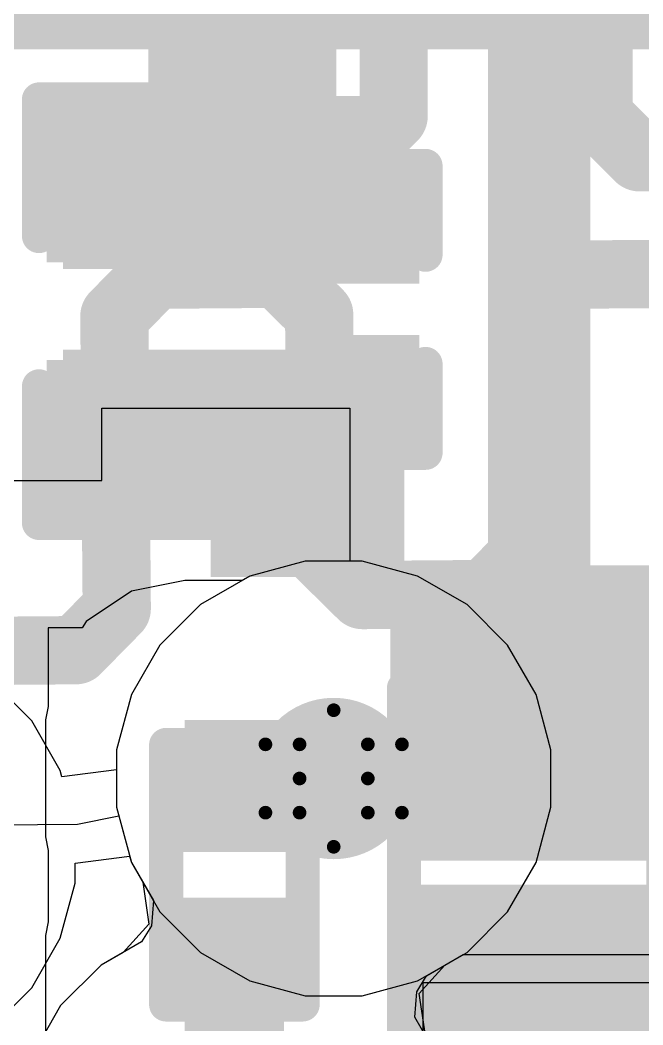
# Model space of a CAD drawing. Header units: inches. Extents: x -3 to 5437, y -3 to 5435.
# Drawn here: x 103.774 to 106.092, y 100.559 to 104.295 of the extents above; entities that cross this region are included whole.
import ezdxf

# ---------------------------------------------------------------- set-up
doc = ezdxf.new("R2010")
doc.units = ezdxf.units.IN
for name, color, linetype in [('Bottom Layer', 5, 'Continuous'), ('Drill Drawing', 1, 'Continuous'), ('GND', 16, 'Continuous'), ('PWR', 76, 'Continuous'), ('Top Layer', 1, 'Continuous'), ('Top Overlay', 2, 'Continuous'), ('Top Paste', 8, 'Continuous'), ('Top Solder', 216, 'Continuous'), ('Via Holes', 16, 'Continuous')]:
    doc.layers.add(name, color=color, linetype=linetype)

# ---------------------------------------------------------------- blocks, each defined once
blk = doc.blocks.new('R___0201_80')
at = {"layer": 'Top Layer'}
for points in [[(-0.41, 0.185), (-0.14, 0.185), (-0.14, -0.185), (-0.41, -0.185)], [(0.14, 0.185), (0.41, 0.185), (0.41, -0.185), (0.14, -0.185)]]:
    blk.add_hatch(color=1, dxfattribs=at).paths.add_polyline_path(points)
at = {"layer": 'Top Paste'}
for points in [[(-0.41, 0.185), (-0.14, 0.185), (-0.14, -0.185), (-0.41, -0.185)], [(0.14, 0.185), (0.41, 0.185), (0.41, -0.185), (0.14, -0.185)]]:
    blk.add_hatch(color=8, dxfattribs=at).paths.add_polyline_path(points)
at = {"layer": 'Top Solder'}
for points in [[(-0.465, 0.24), (-0.085, 0.24), (-0.085, -0.24), (-0.465, -0.24)], [(0.085, 0.24), (0.465, 0.24), (0.465, -0.24), (0.085, -0.24)]]:
    blk.add_hatch(color=216, dxfattribs=at).paths.add_polyline_path(points)
at = {"layer": 'Top Overlay'}
for points in [[(0.4826, 0.254, 0.127, 0.127, 0), (-0.4826, 0.254, 0.127, 0.127, 0)], [(-0.4826, -0.254, 0.127, 0.127, 0), (-0.4826, 0.254, 0.127, 0.127, 0)], [(0.4826, -0.254, 0.127, 0.127, 0), (0.4826, 0.254, 0.127, 0.127, 0)], [(0.4826, -0.254, 0.127, 0.127, 0), (-0.4826, -0.254, 0.127, 0.127, 0)]]:
    blk.add_lwpolyline(points, format="xyseb", dxfattribs=at)
for points in [[(-0.5143, 0.254, 0.0635, 0.0635, 1), (-0.4508, 0.254, 0.0635, 0.0635, 1)], [(-0.5143, 0.254, 0.0635, 0.0635, 1), (-0.4508, 0.254, 0.0635, 0.0635, 1)], [(0.4508, 0.254, 0.0635, 0.0635, 1), (0.5143, 0.254, 0.0635, 0.0635, 1)], [(0.4508, 0.254, 0.0635, 0.0635, 1), (0.5143, 0.254, 0.0635, 0.0635, 1)], [(-0.5143, -0.254, 0.0635, 0.0635, 1), (-0.4508, -0.254, 0.0635, 0.0635, 1)], [(-0.5143, -0.254, 0.0635, 0.0635, 1), (-0.4508, -0.254, 0.0635, 0.0635, 1)], [(0.4508, -0.254, 0.0635, 0.0635, 1), (0.5143, -0.254, 0.0635, 0.0635, 1)], [(0.4508, -0.254, 0.0635, 0.0635, 1), (0.5143, -0.254, 0.0635, 0.0635, 1)]]:
    blk.add_lwpolyline(points, format="xyseb", close=True, dxfattribs=at)
blk = doc.blocks.new('SOD_882_101')
at = {"layer": 'Top Layer'}
for points in [[(-0.1, -0.4), (-0.6, -0.4), (-0.6, 0.4), (-0.1, 0.4)], [(0.6, -0.4), (0.1, -0.4), (0.1, 0.4), (0.6, 0.4)]]:
    blk.add_hatch(color=1, dxfattribs=at).paths.add_polyline_path(points)
at = {"layer": 'Top Overlay'}
blk.add_hatch(color=2, dxfattribs=at).paths.add_polyline_path([(0.6851, -0.5334), (1.1423, -0.5334), (1.1423, 0.5334), (0.6851, 0.5334)])
at = {"layer": 'Top Paste'}
for points in [[(-0.1, -0.4), (-0.6, -0.4), (-0.6, 0.4), (-0.1, 0.4)], [(0.6, -0.4), (0.1, -0.4), (0.1, 0.4), (0.6, 0.4)]]:
    blk.add_hatch(color=8, dxfattribs=at).paths.add_polyline_path(points)
at = {"layer": 'Top Solder'}
for points in [[(-0.045, -0.455), (-0.655, -0.455), (-0.655, 0.455), (-0.045, 0.455)], [(0.655, -0.455), (0.045, -0.455), (0.045, 0.455), (0.655, 0.455)]]:
    blk.add_hatch(color=216, dxfattribs=at).paths.add_polyline_path(points)
at = {"layer": 'Top Overlay'}
for points in [[(-0.6858, 0.4826, 0.127, 0.127, 0), (0.6858, 0.4826, 0.127, 0.127, 0)], [(-0.6858, 0.4826, 0.127, 0.127, 0), (-0.6858, -0.4826, 0.127, 0.127, 0)], [(0.6858, 0.4826, 0.127, 0.127, 0), (0.6858, -0.4826, 0.127, 0.127, 0)], [(-0.6858, -0.4826, 0.127, 0.127, 0), (0.6858, -0.4826, 0.127, 0.127, 0)]]:
    blk.add_lwpolyline(points, format="xyseb", dxfattribs=at)
for points in [[(-0.7176, 0.4826, 0.0635, 0.0635, 1), (-0.654, 0.4826, 0.0635, 0.0635, 1)], [(-0.7176, 0.4826, 0.0635, 0.0635, 1), (-0.654, 0.4826, 0.0635, 0.0635, 1)], [(0.654, 0.4826, 0.0635, 0.0635, 1), (0.7176, 0.4826, 0.0635, 0.0635, 1)], [(0.654, 0.4826, 0.0635, 0.0635, 1), (0.7176, 0.4826, 0.0635, 0.0635, 1)], [(-0.7176, -0.4826, 0.0635, 0.0635, 1), (-0.654, -0.4826, 0.0635, 0.0635, 1)], [(-0.7176, -0.4826, 0.0635, 0.0635, 1), (-0.654, -0.4826, 0.0635, 0.0635, 1)], [(0.654, -0.4826, 0.0635, 0.0635, 1), (0.7176, -0.4826, 0.0635, 0.0635, 1)], [(0.654, -0.4826, 0.0635, 0.0635, 1), (0.7176, -0.4826, 0.0635, 0.0635, 1)]]:
    blk.add_lwpolyline(points, format="xyseb", close=True, dxfattribs=at)
blk = doc.blocks.new('CAP_0201_104')
at = {"layer": 'Top Layer'}
for points in [[(-0.45, 0.15), (-0.15, 0.15), (-0.15, -0.15), (-0.45, -0.15)], [(0.15, 0.15), (0.45, 0.15), (0.45, -0.15), (0.15, -0.15)]]:
    blk.add_hatch(color=1, dxfattribs=at).paths.add_polyline_path(points)
at = {"layer": 'Top Paste'}
for points in [[(-0.45, 0.15), (-0.15, 0.15), (-0.15, -0.15), (-0.45, -0.15)], [(0.15, 0.15), (0.45, 0.15), (0.45, -0.15), (0.15, -0.15)]]:
    blk.add_hatch(color=8, dxfattribs=at).paths.add_polyline_path(points)
at = {"layer": 'Top Solder'}
for points in [[(-0.505, 0.205), (-0.095, 0.205), (-0.095, -0.205), (-0.505, -0.205)], [(0.095, 0.205), (0.505, 0.205), (0.505, -0.205), (0.095, -0.205)]]:
    blk.add_hatch(color=216, dxfattribs=at).paths.add_polyline_path(points)
at = {"layer": 'Top Overlay'}
for points in [[(-0.5334, 0.2286, 0.127, 0.127, 0), (-0.5334, -0.2286, 0.127, 0.127, 0)], [(-0.5334, 0.2286, 0.127, 0.127, 0), (-0.2032, 0.2286, 0.127, 0.127, 0)], [(0.2032, 0.2286, 0.127, 0.127, 0), (0.5334, 0.2286, 0.127, 0.127, 0)], [(0.5334, 0.2286, 0.127, 0.127, 0), (0.5334, -0.2286, 0.127, 0.127, 0)], [(-0.5334, -0.2286, 0.127, 0.127, 0), (-0.2032, -0.2286, 0.127, 0.127, 0)], [(0.2032, -0.2286, 0.127, 0.127, 0), (0.5334, -0.2286, 0.127, 0.127, 0)]]:
    blk.add_lwpolyline(points, format="xyseb", dxfattribs=at)
for points in [[(-0.5651, 0.2286, 0.0635, 0.0635, 1), (-0.5016, 0.2286, 0.0635, 0.0635, 1)], [(-0.5651, 0.2286, 0.0635, 0.0635, 1), (-0.5016, 0.2286, 0.0635, 0.0635, 1)], [(-0.2349, 0.2286, 0.0635, 0.0635, 1), (-0.1714, 0.2286, 0.0635, 0.0635, 1)], [(0.1714, 0.2286, 0.0635, 0.0635, 1), (0.2349, 0.2286, 0.0635, 0.0635, 1)], [(0.5016, 0.2286, 0.0635, 0.0635, 1), (0.5651, 0.2286, 0.0635, 0.0635, 1)], [(0.5016, 0.2286, 0.0635, 0.0635, 1), (0.5651, 0.2286, 0.0635, 0.0635, 1)], [(-0.5651, -0.2286, 0.0635, 0.0635, 1), (-0.5016, -0.2286, 0.0635, 0.0635, 1)], [(-0.5651, -0.2286, 0.0635, 0.0635, 1), (-0.5016, -0.2286, 0.0635, 0.0635, 1)], [(-0.2349, -0.2286, 0.0635, 0.0635, 1), (-0.1714, -0.2286, 0.0635, 0.0635, 1)], [(0.1714, -0.2286, 0.0635, 0.0635, 1), (0.2349, -0.2286, 0.0635, 0.0635, 1)], [(0.5016, -0.2286, 0.0635, 0.0635, 1), (0.5651, -0.2286, 0.0635, 0.0635, 1)], [(0.5016, -0.2286, 0.0635, 0.0635, 1), (0.5651, -0.2286, 0.0635, 0.0635, 1)]]:
    blk.add_lwpolyline(points, format="xyseb", close=True, dxfattribs=at)
blk = doc.blocks.new('C___0402_105')
at = {"layer": 'Top Layer'}
for points in [[(-0.6985, -0.3175), (-0.6985, 0.3175), (-0.2413, 0.3175), (-0.2413, -0.3175)], [(0.2413, -0.3175), (0.2413, 0.3175), (0.6985, 0.3175), (0.6985, -0.3175)]]:
    blk.add_hatch(color=1, dxfattribs=at).paths.add_polyline_path(points)
at = {"layer": 'Top Paste'}
for points in [[(-0.6985, -0.3175), (-0.6985, 0.3175), (-0.2413, 0.3175), (-0.2413, -0.3175)], [(0.2413, -0.3175), (0.2413, 0.3175), (0.6985, 0.3175), (0.6985, -0.3175)]]:
    blk.add_hatch(color=8, dxfattribs=at).paths.add_polyline_path(points)
at = {"layer": 'Top Solder'}
for points in [[(-0.7585, -0.3775), (-0.7585, 0.3775), (-0.1813, 0.3775), (-0.1813, -0.3775)], [(0.1813, -0.3775), (0.1813, 0.3775), (0.7585, 0.3775), (0.7585, -0.3775)]]:
    blk.add_hatch(color=216, dxfattribs=at).paths.add_polyline_path(points)
at = {"layer": 'Top Overlay'}
for points in [[(-0.7874, 0.4064, 0.127, 0.127, 0), (-0.7874, -0.4064, 0.127, 0.127, 0)], [(-0.7874, 0.4064, 0.127, 0.127, 0), (-0.2794, 0.4064, 0.127, 0.127, 0)], [(0.2794, 0.4064, 0.127, 0.127, 0), (0.7874, 0.4064, 0.127, 0.127, 0)], [(0.7874, 0.4064, 0.127, 0.127, 0), (0.7874, -0.4064, 0.127, 0.127, 0)], [(-0.7874, -0.4064, 0.127, 0.127, 0), (-0.2794, -0.4064, 0.127, 0.127, 0)], [(0.2794, -0.4064, 0.127, 0.127, 0), (0.7874, -0.4064, 0.127, 0.127, 0)]]:
    blk.add_lwpolyline(points, format="xyseb", dxfattribs=at)
for points in [[(-0.8191, 0.4064, 0.0635, 0.0635, 1), (-0.7556, 0.4064, 0.0635, 0.0635, 1)], [(-0.8191, 0.4064, 0.0635, 0.0635, 1), (-0.7556, 0.4064, 0.0635, 0.0635, 1)], [(-0.3111, 0.4064, 0.0635, 0.0635, 1), (-0.2477, 0.4064, 0.0635, 0.0635, 1)], [(0.2477, 0.4064, 0.0635, 0.0635, 1), (0.3111, 0.4064, 0.0635, 0.0635, 1)], [(0.7556, 0.4064, 0.0635, 0.0635, 1), (0.8191, 0.4064, 0.0635, 0.0635, 1)], [(0.7556, 0.4064, 0.0635, 0.0635, 1), (0.8191, 0.4064, 0.0635, 0.0635, 1)], [(-0.8191, -0.4064, 0.0635, 0.0635, 1), (-0.7556, -0.4064, 0.0635, 0.0635, 1)], [(-0.8191, -0.4064, 0.0635, 0.0635, 1), (-0.7556, -0.4064, 0.0635, 0.0635, 1)], [(-0.3111, -0.4064, 0.0635, 0.0635, 1), (-0.2477, -0.4064, 0.0635, 0.0635, 1)], [(0.2477, -0.4064, 0.0635, 0.0635, 1), (0.3111, -0.4064, 0.0635, 0.0635, 1)], [(0.7556, -0.4064, 0.0635, 0.0635, 1), (0.8191, -0.4064, 0.0635, 0.0635, 1)], [(0.7556, -0.4064, 0.0635, 0.0635, 1), (0.8191, -0.4064, 0.0635, 0.0635, 1)]]:
    blk.add_lwpolyline(points, format="xyseb", close=True, dxfattribs=at)

msp = doc.modelspace()

# ---------------------------------------------------------------- hatches: boundary and pattern name
at = {"layer": 'Bottom Layer'}
h = msp.add_hatch(color=5, dxfattribs=at)
edge = h.paths.add_edge_path()
edge.add_arc((104.9413, 101.4751), 0.3, 0, 360)
at = {"layer": 'GND'}
h = msp.add_hatch(color=16, dxfattribs=at)
edge = h.paths.add_edge_path()
edge.add_arc((104.9413, 101.4751), 0.3, 0, 360)
at = {"layer": 'PWR'}
h = msp.add_hatch(color=76, dxfattribs=at)
edge = h.paths.add_edge_path()
edge.add_arc((104.9413, 101.4751), 0.3, 0, 360)
at = {"layer": 'Top Layer'}
for points in [[(104.251, 103.7336), (104.951, 103.7336), (104.951, 104.8282), (104.251, 104.8282)], [(103.9335, 103.3697), (105.2044, 103.3697), (105.2044, 104.013), (103.9335, 104.013)], [(103.9335, 102.5144), (105.2044, 102.5144), (105.2044, 103.0697), (103.9335, 103.0697)], [(104.483, 102.2239), (105.2044, 102.2239), (105.2044, 103.0697), (104.483, 103.0697)], [(106.0196, 101.6928), (104.3868, 101.6928), (104.3868, 101.2576), (106.0196, 101.2576)], [(104.3868, 99.949), (104.7568, 99.949), (104.7568, 100.8916), (104.3868, 100.8916)]]:
    msp.add_hatch(color=1, dxfattribs=at).paths.add_polyline_path(points)
h = msp.add_hatch(color=1, dxfattribs=at)
edge = h.paths.add_edge_path()
edge.add_arc((104.9413, 101.4751), 0.3, 0, 360)
at = {"layer": 'Via Holes'}
h = msp.add_hatch(color=7, dxfattribs=at)
edge = h.paths.add_edge_path()
edge.add_arc((104.9413, 101.4751), 0.15, 0, 360)

# ---------------------------------------------------------------- linework, layer by layer
at = {"layer": 'Bottom Layer'}
for p, q in [((103.988, 101.3049), (104.1418, 101.3367)), ((104.1418, 101.3367), (104.1883, 101.1632)), ((103.5309, 101.3012), (103.988, 101.3049)), ((104.1883, 101.1632), (104.2701, 101.0217)), ((104.2701, 101.0217), (104.263, 100.9276)), ((104.263, 100.9276), (104.2261, 100.868)), ((104.2261, 100.868), (104.0757, 100.7811)), ((105.2869, 100.7417), (105.423, 100.8202)), ((105.423, 100.8202), (107.5153, 100.8202)), ((104.0757, 100.7811), (103.9252, 100.6306)), ((105.2501, 100.6821), (105.2869, 100.7417)), ((105.243, 100.588), (105.2501, 100.6821)), ((103.9252, 100.6306), (103.8189, 100.4464)), ((105.3247, 100.4464), (105.243, 100.588))]:
    msp.add_line(p, q, dxfattribs=at)
for points in [[(104.4023, 103.9377, 0.254, 0.254, 0), (104.4023, 104.9903, 0.254, 0.254, 0)], [(105.1643, 103.9377, 0.254, 0.254, 0), (105.1643, 104.509, 0.254, 0.254, 0)], [(105.9263, 103.9377, 0.254, 0.254, 0), (105.9263, 104.509, 0.254, 0.254, 0)], [(104.4023, 103.9377, 0.254, 0.254, 0), (104.5547, 103.7853, 0.254, 0.254, 0)], [(105.0119, 103.7853, 0.254, 0.254, 0), (105.1643, 103.9377, 0.254, 0.254, 0)], [(105.9263, 103.9377, 0.254, 0.254, 0), (106.0787, 103.7853, 0.254, 0.254, 0)], [(104.5547, 103.7853, 0.254, 0.254, 0), (105.0119, 103.7853, 0.254, 0.254, 0)], [(106.0787, 103.7853, 0.254, 0.254, 0), (106.3184, 103.7853, 0.254, 0.254, 0)], [(104.1252, 103.1949, 0.254, 0.254, 0), (104.2764, 103.3486, 0.254, 0.254, 0)], [(104.2764, 103.3486, 0.254, 0.254, 0), (104.7336, 103.3522, 0.254, 0.254, 0)], [(104.7336, 103.3522, 0.254, 0.254, 0), (104.8872, 103.2011, 0.254, 0.254, 0)], [(105.6493, 103.1949, 0.254, 0.254, 0), (105.8005, 103.3486, 0.254, 0.254, 0)], [(105.8005, 103.3486, 0.254, 0.254, 0), (106.2576, 103.3522, 0.254, 0.254, 0)], [(104.1252, 103.1949, 0.254, 0.254, 0), (104.134, 102.1059, 0.254, 0.254, 0)], [(104.8872, 103.2011, 0.254, 0.254, 0), (104.8944, 102.3085, 0.254, 0.254, 0)], [(105.6493, 103.1949, 0.254, 0.254, 0), (105.6564, 102.3146, 0.254, 0.254, 0)], [(104.8944, 102.3085, 0.254, 0.254, 0), (105.048, 102.1573, 0.254, 0.254, 0)], [(105.5052, 102.161, 0.254, 0.254, 0), (105.6564, 102.3146, 0.254, 0.254, 0)], [(105.048, 102.1573, 0.254, 0.254, 0), (105.5052, 102.161, 0.254, 0.254, 0)], [(103.9828, 101.9523, 0.254, 0.254, 0), (104.134, 102.1059, 0.254, 0.254, 0)], [(103.5256, 101.9486, 0.254, 0.254, 0), (103.9828, 101.9523, 0.254, 0.254, 0)], [(104.9487, 101.4677, 0.254, 0.254, 0), (107.9173, 101.4677, 0.254, 0.254, 0)]]:
    msp.add_lwpolyline(points, format="xyseb", dxfattribs=at)
for points in [[(104.3388, 103.9377, 0.127, 0.127, 1), (104.4658, 103.9377, 0.127, 0.127, 1)], [(104.3388, 103.9377, 0.127, 0.127, 1), (104.4658, 103.9377, 0.127, 0.127, 1)], [(105.1008, 103.9377, 0.127, 0.127, 1), (105.2278, 103.9377, 0.127, 0.127, 1)], [(105.1008, 103.9377, 0.127, 0.127, 1), (105.2278, 103.9377, 0.127, 0.127, 1)], [(105.8628, 103.9377, 0.127, 0.127, 1), (105.9898, 103.9377, 0.127, 0.127, 1)], [(105.8628, 103.9377, 0.127, 0.127, 1), (105.9898, 103.9377, 0.127, 0.127, 1)], [(104.4912, 103.7853, 0.127, 0.127, 1), (104.6182, 103.7853, 0.127, 0.127, 1)], [(104.4912, 103.7853, 0.127, 0.127, 1), (104.6182, 103.7853, 0.127, 0.127, 1)], [(104.9484, 103.7853, 0.127, 0.127, 1), (105.0754, 103.7853, 0.127, 0.127, 1)], [(104.9484, 103.7853, 0.127, 0.127, 1), (105.0754, 103.7853, 0.127, 0.127, 1)], [(106.0152, 103.7853, 0.127, 0.127, 1), (106.1422, 103.7853, 0.127, 0.127, 1)], [(106.0152, 103.7853, 0.127, 0.127, 1), (106.1422, 103.7853, 0.127, 0.127, 1)], [(104.2129, 103.3486, 0.127, 0.127, 1), (104.3399, 103.3486, 0.127, 0.127, 1)], [(104.2129, 103.3486, 0.127, 0.127, 1), (104.3399, 103.3486, 0.127, 0.127, 1)], [(104.6701, 103.3522, 0.127, 0.127, 1), (104.7971, 103.3522, 0.127, 0.127, 1)], [(104.6701, 103.3522, 0.127, 0.127, 1), (104.7971, 103.3522, 0.127, 0.127, 1)], [(105.737, 103.3486, 0.127, 0.127, 1), (105.864, 103.3486, 0.127, 0.127, 1)], [(105.737, 103.3486, 0.127, 0.127, 1), (105.864, 103.3486, 0.127, 0.127, 1)], [(104.0617, 103.1949, 0.127, 0.127, 1), (104.1887, 103.1949, 0.127, 0.127, 1)], [(104.0617, 103.1949, 0.127, 0.127, 1), (104.1887, 103.1949, 0.127, 0.127, 1)], [(104.8237, 103.2011, 0.127, 0.127, 1), (104.9507, 103.2011, 0.127, 0.127, 1)], [(104.8237, 103.2011, 0.127, 0.127, 1), (104.9507, 103.2011, 0.127, 0.127, 1)], [(105.5858, 103.1949, 0.127, 0.127, 1), (105.7128, 103.1949, 0.127, 0.127, 1)], [(105.5858, 103.1949, 0.127, 0.127, 1), (105.7128, 103.1949, 0.127, 0.127, 1)], [(104.8309, 102.3085, 0.127, 0.127, 1), (104.9579, 102.3085, 0.127, 0.127, 1)], [(104.8309, 102.3085, 0.127, 0.127, 1), (104.9579, 102.3085, 0.127, 0.127, 1)], [(105.5929, 102.3146, 0.127, 0.127, 1), (105.7199, 102.3146, 0.127, 0.127, 1)], [(105.5929, 102.3146, 0.127, 0.127, 1), (105.7199, 102.3146, 0.127, 0.127, 1)], [(104.9845, 102.1573, 0.127, 0.127, 1), (105.1115, 102.1573, 0.127, 0.127, 1)], [(104.9845, 102.1573, 0.127, 0.127, 1), (105.1115, 102.1573, 0.127, 0.127, 1)], [(105.4417, 102.161, 0.127, 0.127, 1), (105.5687, 102.161, 0.127, 0.127, 1)], [(105.4417, 102.161, 0.127, 0.127, 1), (105.5687, 102.161, 0.127, 0.127, 1)], [(104.0705, 102.1059, 0.127, 0.127, 1), (104.1975, 102.1059, 0.127, 0.127, 1)], [(104.0705, 102.1059, 0.127, 0.127, 1), (104.1975, 102.1059, 0.127, 0.127, 1)], [(103.9193, 101.9523, 0.127, 0.127, 1), (104.0463, 101.9523, 0.127, 0.127, 1)], [(103.9193, 101.9523, 0.127, 0.127, 1), (104.0463, 101.9523, 0.127, 0.127, 1)], [(104.8852, 101.4677, 0.127, 0.127, 1), (105.0122, 101.4677, 0.127, 0.127, 1)]]:
    msp.add_lwpolyline(points, format="xyseb", close=True, dxfattribs=at)
at = {"layer": 'Drill Drawing'}
for points in [[(104.8143, 101.6021, 0.0508, 0.0508, 0), (104.9413, 101.7291, 0.0508, 0.0508, 0)], [(104.9413, 101.7291, 0.0508, 0.0508, 0), (105.0683, 101.6021, 0.0508, 0.0508, 0)], [(104.6873, 101.6021, 0.0508, 0.0508, 0), (104.8143, 101.4751, 0.0508, 0.0508, 0)], [(104.6873, 101.6021, 0.0508, 0.0508, 0), (104.8143, 101.6021, 0.0508, 0.0508, 0)], [(105.0683, 101.6021, 0.0508, 0.0508, 0), (105.1953, 101.6021, 0.0508, 0.0508, 0)], [(105.0683, 101.4751, 0.0508, 0.0508, 0), (105.1953, 101.6021, 0.0508, 0.0508, 0)], [(104.6873, 101.3481, 0.0508, 0.0508, 0), (104.8143, 101.4751, 0.0508, 0.0508, 0)], [(105.0683, 101.4751, 0.0508, 0.0508, 0), (105.1953, 101.3481, 0.0508, 0.0508, 0)], [(104.6873, 101.3481, 0.0508, 0.0508, 0), (104.8143, 101.3481, 0.0508, 0.0508, 0)], [(104.8143, 101.3481, 0.0508, 0.0508, 0), (104.9413, 101.2211, 0.0508, 0.0508, 0)], [(104.9413, 101.2211, 0.0508, 0.0508, 0), (105.0683, 101.3481, 0.0508, 0.0508, 0)], [(105.0683, 101.3481, 0.0508, 0.0508, 0), (105.1953, 101.3481, 0.0508, 0.0508, 0)]]:
    msp.add_lwpolyline(points, format="xyseb", dxfattribs=at)
for points in [[(104.9286, 101.7291, 0.0254, 0.0254, 1), (104.954, 101.7291, 0.0254, 0.0254, 1)], [(104.9286, 101.7291, 0.0254, 0.0254, 1), (104.954, 101.7291, 0.0254, 0.0254, 1)], [(104.6746, 101.6021, 0.0254, 0.0254, 1), (104.7, 101.6021, 0.0254, 0.0254, 1)], [(104.6746, 101.6021, 0.0254, 0.0254, 1), (104.7, 101.6021, 0.0254, 0.0254, 1)], [(104.8016, 101.6021, 0.0254, 0.0254, 1), (104.827, 101.6021, 0.0254, 0.0254, 1)], [(104.8016, 101.6021, 0.0254, 0.0254, 1), (104.827, 101.6021, 0.0254, 0.0254, 1)], [(105.0556, 101.6021, 0.0254, 0.0254, 1), (105.081, 101.6021, 0.0254, 0.0254, 1)], [(105.0556, 101.6021, 0.0254, 0.0254, 1), (105.081, 101.6021, 0.0254, 0.0254, 1)], [(105.1826, 101.6021, 0.0254, 0.0254, 1), (105.208, 101.6021, 0.0254, 0.0254, 1)], [(105.1826, 101.6021, 0.0254, 0.0254, 1), (105.208, 101.6021, 0.0254, 0.0254, 1)], [(104.8016, 101.4751, 0.0254, 0.0254, 1), (104.827, 101.4751, 0.0254, 0.0254, 1)], [(104.8016, 101.4751, 0.0254, 0.0254, 1), (104.827, 101.4751, 0.0254, 0.0254, 1)], [(105.0556, 101.4751, 0.0254, 0.0254, 1), (105.081, 101.4751, 0.0254, 0.0254, 1)], [(105.0556, 101.4751, 0.0254, 0.0254, 1), (105.081, 101.4751, 0.0254, 0.0254, 1)], [(104.6746, 101.3481, 0.0254, 0.0254, 1), (104.7, 101.3481, 0.0254, 0.0254, 1)], [(104.6746, 101.3481, 0.0254, 0.0254, 1), (104.7, 101.3481, 0.0254, 0.0254, 1)], [(104.8016, 101.3481, 0.0254, 0.0254, 1), (104.827, 101.3481, 0.0254, 0.0254, 1)], [(104.8016, 101.3481, 0.0254, 0.0254, 1), (104.827, 101.3481, 0.0254, 0.0254, 1)], [(105.0556, 101.3481, 0.0254, 0.0254, 1), (105.081, 101.3481, 0.0254, 0.0254, 1)], [(105.0556, 101.3481, 0.0254, 0.0254, 1), (105.081, 101.3481, 0.0254, 0.0254, 1)], [(105.1826, 101.3481, 0.0254, 0.0254, 1), (105.208, 101.3481, 0.0254, 0.0254, 1)], [(105.1826, 101.3481, 0.0254, 0.0254, 1), (105.208, 101.3481, 0.0254, 0.0254, 1)], [(104.9286, 101.2211, 0.0254, 0.0254, 1), (104.954, 101.2211, 0.0254, 0.0254, 1)], [(104.9286, 101.2211, 0.0254, 0.0254, 1), (104.954, 101.2211, 0.0254, 0.0254, 1)]]:
    msp.add_lwpolyline(points, format="xyseb", close=True, dxfattribs=at)
at = {"layer": 'GND'}
for p, q in [((104.8349, 102.2831), (104.6294, 102.2281)), ((105.0476, 102.2831), (104.8349, 102.2831)), ((105.2531, 102.2281), (105.0476, 102.2831)), ((104.6294, 102.2281), (104.4452, 102.1217)), ((105.4374, 102.1217), (105.2531, 102.2281)), ((104.4452, 102.1217), (104.2947, 101.9712)), ((105.5878, 101.9712), (105.4374, 102.1217)), ((104.2947, 101.9712), (104.1883, 101.787)), ((105.6942, 101.787), (105.5878, 101.9712)), ((104.1883, 101.787), (104.1333, 101.5815)), ((105.7493, 101.5815), (105.6942, 101.787)), ((104.1333, 101.5815), (104.1333, 101.3687)), ((105.7493, 101.3687), (105.7493, 101.5815)), ((104.1333, 101.3687), (104.1883, 101.1632)), ((105.6942, 101.1632), (105.7493, 101.3687)), ((104.1883, 101.1632), (104.2306, 101.09)), ((105.5878, 100.979), (105.6942, 101.1632)), ((104.2306, 101.09), (104.2533, 100.9334)), ((105.4374, 100.8286), (105.5878, 100.979)), ((104.2533, 100.9334), (104.1578, 100.8285)), ((104.1578, 100.8285), (104.0757, 100.7811)), ((105.3552, 100.7811), (105.4374, 100.8286)), ((104.0757, 100.7811), (103.9252, 100.6306)), ((105.2598, 100.6762), (105.3552, 100.7811)), ((105.2824, 100.5197), (105.2598, 100.6762)), ((103.9252, 100.6306), (103.8189, 100.4464))]:
    msp.add_line(p, q, dxfattribs=at)
at = {"layer": 'PWR'}
for p, q in [((104.8349, 102.2831), (104.6294, 102.2281)), ((105.0476, 102.2831), (104.8349, 102.2831)), ((105.2531, 102.2281), (105.0476, 102.2831)), ((104.6294, 102.2281), (104.4452, 102.1217)), ((105.4374, 102.1217), (105.2531, 102.2281)), ((104.4452, 102.1217), (104.2947, 101.9712)), ((105.5878, 101.9712), (105.4374, 102.1217)), ((104.2947, 101.9712), (104.1883, 101.787)), ((105.6942, 101.787), (105.5878, 101.9712)), ((103.8174, 101.689), (103.6669, 101.8395)), ((104.1883, 101.787), (104.1333, 101.5815)), ((105.7493, 101.5815), (105.6942, 101.787)), ((103.9238, 101.5048), (103.8174, 101.689)), ((104.1333, 101.5815), (104.1333, 101.5079)), ((105.7493, 101.3687), (105.7493, 101.5815)), ((103.9301, 101.4812), (103.9238, 101.5048)), ((104.1333, 101.5079), (103.9301, 101.4812)), ((105.6942, 101.1632), (105.7493, 101.3687)), ((103.9788, 101.1601), (104.182, 101.1868)), ((104.182, 101.1868), (104.1883, 101.1632)), ((103.9788, 101.0865), (103.9788, 101.1601)), ((104.1883, 101.1632), (104.2947, 100.979)), ((105.5878, 100.979), (105.6942, 101.1632)), ((103.9238, 100.881), (103.9788, 101.0865)), ((104.2947, 100.979), (104.4452, 100.8286)), ((105.4374, 100.8286), (105.5878, 100.979)), ((103.8174, 100.6968), (103.9238, 100.881)), ((104.4452, 100.8286), (104.6294, 100.7222)), ((105.2531, 100.7222), (105.4374, 100.8286)), ((104.6294, 100.7222), (104.8349, 100.6671)), ((105.0476, 100.6671), (105.2531, 100.7222)), ((103.6669, 100.5463), (103.8174, 100.6968)), ((104.8349, 100.6671), (105.0476, 100.6671))]:
    msp.add_line(p, q, dxfattribs=at)
at = {"layer": 'Top Layer'}
for p, q in [((104.0788, 102.5835), (104.0788, 102.8518)), ((104.0788, 102.8518), (105.0014, 102.8518)), ((105.0014, 102.8518), (105.0014, 102.2831)), ((102.7738, 102.5835), (104.0788, 102.5835)), ((104.8349, 102.2831), (104.6294, 102.2281)), ((105.0014, 102.2831), (104.8349, 102.2831)), ((104.3868, 102.2108), (104.1886, 102.1714)), ((104.5995, 102.2108), (104.3868, 102.2108)), ((104.6294, 102.2281), (104.5995, 102.2108)), ((104.1886, 102.1714), (104.0206, 102.0591)), ((104.0206, 102.0591), (104.0047, 102.0354)), ((104.0047, 102.0354), (103.8788, 102.0354)), ((103.8788, 102.0354), (103.8788, 101.7429)), ((103.8788, 101.7429), (103.8688, 101.6928)), ((103.8688, 101.6928), (103.8688, 101.2576)), ((103.8688, 101.2576), (103.8788, 101.2076)), ((103.8788, 101.2076), (103.8788, 100.9416)), ((103.8788, 100.9416), (103.8688, 100.8916)), ((103.8688, 100.8916), (103.8688, 100.533)), ((105.2748, 100.533), (105.2748, 100.7171)), ((105.2748, 100.7171), (106.5934, 100.7171))]:
    msp.add_line(p, q, dxfattribs=at)
for points in [[(105.7059, 101.5816, 0.381, 0.381, 0), (105.7059, 105.1696, 0.381, 0.381, 0)], [(105.6805, 101.48, 0.381, 0.381, 0), (105.6854, 101.4751, 0.381, 0.381, 0)], [(105.6854, 100.1345, 0.635, 0.635, 0), (105.6854, 100.5882, 0.635, 0.635, 0)]]:
    msp.add_lwpolyline(points, format="xyseb", dxfattribs=at)
for points in [[(105.6107, 101.5816, 0.1905, 0.1905, 1), (105.8012, 101.5816, 0.1905, 0.1905, 1)], [(105.5853, 101.48, 0.1905, 0.1905, 1), (105.7758, 101.48, 0.1905, 0.1905, 1)], [(105.5902, 101.4751, 0.1905, 0.1905, 1), (105.7807, 101.4751, 0.1905, 0.1905, 1)], [(105.5267, 100.5882, 0.3175, 0.3175, 1), (105.8442, 100.5882, 0.3175, 0.3175, 1)]]:
    msp.add_lwpolyline(points, format="xyseb", close=True, dxfattribs=at)
at = {"layer": 'Top Overlay'}
msp.add_lwpolyline([(99.314, 104.3142, 0.254, 0.254, 0), (108.585, 104.3142, 0.254, 0.254, 0)], format="xyseb", dxfattribs=at)

# ---------------------------------------------------------------- block references
for name, p, rotation in [('C___0402_105', (104.251, 103.2129), 90), ('CAP_0201_104', (105.0544, 103.2197), 90), ('SOD_882_101', (105.6854, 101.1251), 90), ('R___0201_80', (104.5718, 101.1174), 270)]:
    msp.add_blockref(name, p, dxfattribs=dict(rotation=rotation))

doc.saveas('drawing.dxf')
